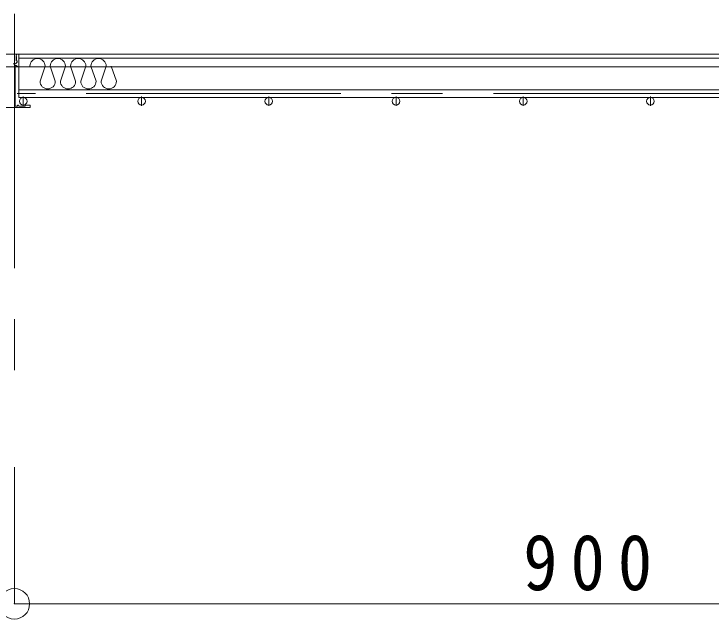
# Model space of a CAD drawing. Units: millimetres at full size, sheet at 1:40; details may follow other scales. Extents: x -7707 to 7893, y -5335 to 5359.
# Drawn here: x 2063 to 2611, y -904 to -428 of the extents above; entities that cross this region are included whole.
import ezdxf

# ---------------------------------------------------------------- set-up
doc = ezdxf.new("R2010")
doc.units = ezdxf.units.MM
doc.header["$LTSCALE"] = 40
doc.header["$PDMODE"] = 32
doc.header["$PDSIZE"] = 24
doc.linetypes.add('CHAIN1', pattern=[8, 5, -1, 1, -1])
for name, color, linetype, lineweight in [('7-0_中心線', 4, 'CHAIN1', 9), ('7-2_メイン・クロス', 3, 'Continuous', 18), ('7-5_寸法', 4, 'Continuous', 9), ('7-D_パネル', 4, 'Continuous', 18)]:
    doc.layers.add(name, color=color, linetype=linetype, lineweight=lineweight)
doc.styles.add('ＭＳ ゴシック', font='')
doc.styles.get('ＭＳ ゴシック').set_extended_font_data('MS Gothic')

msp = doc.modelspace()

# ---------------------------------------------------------------- linework, layer by layer
at = {"layer": '7-0_中心線', "lineweight": 18}
msp.add_line((2063.8, -428.42), (2063.8, -726.81), dxfattribs=at)
at = {"layer": '7-0_中心線'}
for p, q in [((2063.8, -459.98), (2063.8, -469.68)), ((2063.8, -499.88), (2063.8, -468.68)), ((2960.3, -491.08), (2066.04, -491.08)), ((2070.8, -500.69), (2070.8, -493.42)), ((2163.8, -500.69), (2163.8, -493.42)), ((2263.8, -500.69), (2263.8, -493.42)), ((2363.8, -500.69), (2363.8, -493.42)), ((2463.8, -500.69), (2463.8, -493.42)), ((2463.8, -500.69), (2463.8, -493.42)), ((2563.8, -500.69), (2563.8, -493.42))]:
    msp.add_line(p, q, dxfattribs=at)
at = {"layer": '7-2_メイン・クロス'}
for p, q in [((1524.38, -460.08), (2699.38, -460.08)), ((2065.55, -460.33), (2065.55, -460.08)), ((2065.55, -460.08), (2067, -460.08)), ((2065.55, -460.08), (2067, -460.08)), ((2065.55, -460.33), (2065.41, -460.4)), ((2065.55, -460.83), (2065.41, -460.76)), ((2065.55, -460.83), (2065.41, -460.9)), ((2065.55, -461.33), (2065.41, -461.26)), ((2065.55, -461.33), (2065.41, -461.4)), ((2065.55, -461.83), (2065.41, -461.76)), ((2065.55, -461.83), (2065.41, -461.9)), ((2065.55, -462.33), (2065.41, -462.26)), ((2065.55, -462.33), (2065.41, -462.4)), ((2065.55, -462.83), (2065.41, -462.76)), ((2065.55, -462.83), (2065.41, -462.9)), ((2065.55, -463.33), (2065.41, -463.26)), ((2065.55, -463.33), (2065.41, -463.4)), ((2065.55, -463.83), (2065.41, -463.76)), ((2065.55, -463.83), (2065.41, -463.9)), ((2065.55, -464.33), (2065.41, -464.26)), ((2065.55, -464.33), (2065.41, -464.4)), ((2065.55, -464.83), (2065.41, -464.76)), ((2065.55, -464.83), (2065.41, -464.9)), ((2065.55, -465.33), (2065.41, -465.26)), ((2065.55, -465.33), (2066, -465.33)), ((2066, -466.38), (2066, -465.33)), ((2067.3, -469.78), (2067.3, -460.38)), ((1524.38, -470.08), (2699.38, -470.08)), ((2062.8, -467.58), (2064.8, -467.58)), ((2064.45, -469.08), (2064.45, -500.88)), ((2064.65, -468.88), (2065.35, -468.88)), ((2066, -466.38), (2064.8, -467.58)), ((2066.2, -469.73), (2065.35, -468.88)), ((2066.2, -469.88), (2066.2, -469.73)), ((2066.4, -470.08), (2067, -470.08)), ((2076, -502.08), (2051.6, -502.08)), ((2066.2, -500.88), (2064.45, -500.88)), ((2066.2, -500.63), (2066.2, -500.88)), ((2067.3, -500.63), (2067.3, -500.88)), ((2072.1, -500.88), (2067.3, -500.88)), ((2072.3, -500.68), (2072.3, -500.38)), ((2072.3, -500.68), (2072.3, -500.38)), ((2072.6, -500.08), (2076, -500.08)), ((2076.3, -501.78), (2076.3, -500.38))]:
    msp.add_line(p, q, dxfattribs=at)
for centre, radius, start, end in [((2067, -460.38), 0.3, 0, 90), ((2065.5, -460.58), 0.2, 117.0189, 242.9811), ((2065.5, -461.08), 0.2, 117.0189, 242.9811), ((2065.5, -461.58), 0.2, 117.0189, 242.9811), ((2065.5, -462.08), 0.2, 117.0189, 242.9811), ((2065.5, -462.58), 0.2, 117.0189, 242.9811), ((2065.5, -463.08), 0.2, 117.0189, 242.9811), ((2065.5, -463.58), 0.2, 117.0189, 242.9811), ((2065.5, -464.08), 0.2, 117.0189, 242.9811), ((2065.5, -464.58), 0.2, 117.0189, 242.9811), ((2065.5, -465.08), 0.2, 117.0189, 242.9811), ((2064.65, -469.08), 0.2, 90, 180), ((2066.4, -469.88), 0.2, 180, 270), ((2067, -469.78), 0.3, 270, 0), ((2066.75, -500.63), 0.55, 0, 180), ((2072.1, -500.68), 0.2, 270, 0), ((2072.6, -500.38), 0.3, 90, 180), ((2072.6, -500.38), 0.3, 90, 180), ((2076, -500.38), 0.3, 0, 90), ((2076, -501.78), 0.3, 270, 0)]:
    msp.add_arc(centre, radius, start, end, dxfattribs=at)
at = {"layer": '7-5_寸法'}
for p, q in [((2063.8, -892.24), (2063.8, -784.78)), ((2963.8, -892.24), (2063.8, -892.24))]:
    msp.add_line(p, q, dxfattribs=at)
at = {"layer": '7-5_寸法', "color": 7}
msp.add_point((2063.8, -892.24), dxfattribs=at)
at = {"layer": '7-D_パネル', "lineweight": 9}
for p, q in [((2067.3, -463.08), (2067.3, -469.78)), ((2960.3, -463.08), (2067.3, -463.08)), ((2067.3, -488.08), (2067.3, -463.08)), ((2960.3, -488.08), (2067.3, -488.08)), ((2067.3, -494.08), (2067.3, -488.08)), ((2960.3, -494.08), (2067.3, -494.08))]:
    msp.add_line(p, q, dxfattribs=at)
at = {"layer": '7-D_パネル'}
for p, q in [((2087.99, -469.45), (2083.99, -481.38)), ((2091.99, -469.45), (2095.99, -481.38)), ((2103.99, -469.45), (2099.99, -481.38)), ((2107.99, -469.45), (2111.99, -481.38)), ((2119.99, -469.45), (2115.99, -481.38)), ((2123.99, -469.45), (2127.99, -481.38)), ((2135.99, -469.45), (2131.99, -481.38)), ((2139.99, -469.45), (2143.99, -481.38))]:
    msp.add_line(p, q, dxfattribs=at)
for centre in [(2070.8, -497.08), (2163.8, -497.08), (2263.8, -497.08), (2363.8, -497.08), (2463.8, -497.08), (2463.8, -497.08), (2563.8, -497.08)]:
    msp.add_circle(centre, 3, dxfattribs=at)
for centre, start, end in [((2081.99, -469.45), 0, 180), ((2097.99, -469.45), 0, 180), ((2113.99, -469.45), 0, 180), ((2129.99, -469.45), 0, 180), ((2089.99, -481.38), 180, 0), ((2105.99, -481.38), 180, 0), ((2121.99, -481.38), 180, 0), ((2137.99, -481.38), 180, 0)]:
    msp.add_arc(centre, 6, start, end, dxfattribs=at)

# ---------------------------------------------------------------- texts
at = {"layer": '7-5_寸法', "color": 7, "insert": (2463.8, -882.24), "char_height": 43.99, "attachment_point": 7, "style": 'ＭＳ ゴシック'}
msp.add_mtext('\\T1.38;\\W0.9;900', dxfattribs=at)

doc.saveas('drawing.dxf')
